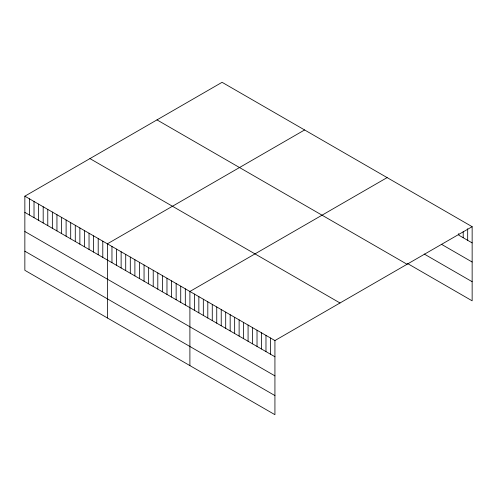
<?xml version="1.0" encoding="UTF-8"?>
<svg xmlns="http://www.w3.org/2000/svg" width="497" height="497" viewBox="0 0 497 497"><rect width="100%" height="100%" fill="white"/><g stroke="black" fill="none" stroke-linecap="round" stroke-linejoin="round"><path stroke-width="0.75" d="M24.85 196.178L274.928 340.557L274.928 414.691L24.85 270.312L24.85 196.178L222.072 82.309L472.15 226.688L472.15 300.822L407.583 263.547M304.599 129.959L107.377 243.822L107.377 317.956M387.126 177.603L189.897 291.466L189.897 365.599M274.928 340.557L472.15 226.688M472.15 242.903L458.725 235.149L458.725 233.602M441.466 244.3L472.15 262.012M424.202 254.029L472.15 281.706M156.99 119.889L407.068 264.267M89.932 158.599L340.01 302.984M24.85 212.387L274.928 356.765M24.85 231.503L274.928 375.881M24.85 251.196L274.928 395.575M467.677 228.738L467.677 240.318M463.198 231.559L463.198 237.734M270.449 337.972L270.449 354.181M265.976 335.388L265.976 351.596M261.503 332.804L261.503 349.018M257.024 330.225L257.024 346.434M252.551 327.641L252.551 343.849M248.078 325.057L248.078 341.265M243.598 322.472L243.598 338.681M239.125 319.888L239.125 336.096M234.652 317.303L234.652 333.512M230.173 314.719L230.173 330.927M225.7 312.135L225.7 328.349M221.227 309.556L221.227 325.765M216.748 306.972L216.748 323.18M212.275 304.388L212.275 320.596M207.802 301.803L207.802 318.012M203.323 299.219L203.323 315.427M198.85 296.634L198.85 312.843M194.377 294.05L194.377 310.258M185.313 288.819L185.313 305.028M180.728 286.173L180.728 302.381M176.143 283.526L176.143 299.734M171.558 280.88L171.558 297.088M166.973 278.233L166.973 294.441M162.389 275.587L162.389 291.795M157.804 272.94L157.804 289.148M153.225 270.293L153.225 286.502M148.64 267.647L148.64 283.855M144.055 265L144.055 281.209M139.471 262.354L139.471 278.562M134.886 259.707L134.886 275.916M130.301 257.061L130.301 273.269M125.716 254.408L125.716 270.623M121.131 251.762L121.131 267.97M116.546 249.115L116.546 265.323M111.962 246.469L111.962 262.677M102.792 241.175L102.792 257.384M98.207 238.529L98.207 254.737M93.622 235.882L93.622 252.091M89.038 233.236L89.038 249.444M84.453 230.589L84.453 246.798M79.868 227.943L79.868 244.151M75.283 225.296L75.283 241.505M70.698 222.65L70.698 238.858M66.113 220.003L66.113 236.212M61.529 217.351L61.529 233.565M56.944 214.704L56.944 230.912M52.359 212.057L52.359 228.266M47.774 209.411L47.774 225.619M43.189 206.764L43.189 222.973M38.604 204.118L38.604 220.326M34.02 201.471L34.02 217.68M29.435 198.825L29.435 215.033"/></g></svg>
